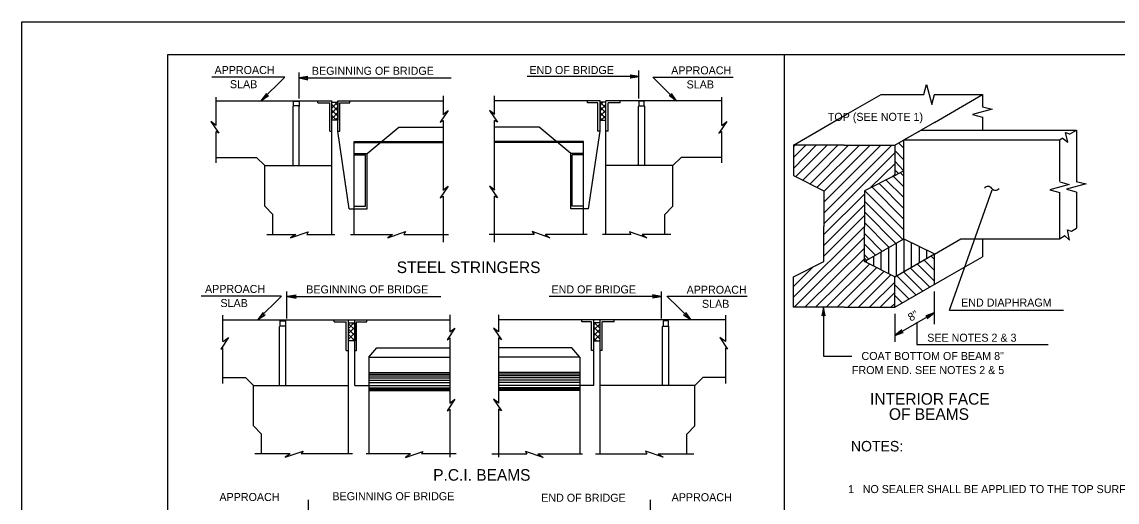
# Model space of a CAD drawing. Extents: x 528.16 to 531.12, y 154.45 to 156.28.
# Drawn here: x 528.164 to 529.563, y 155.667 to 156.28 of the extents above; entities that cross this region are included whole.
import ezdxf

# ---------------------------------------------------------------- set-up
doc = ezdxf.new("R2010")
doc.units = 0
for name, color, linetype in [('Level 1', 7, 'Continuous'), ('Level 2', 7, 'Continuous'), ('Level 3', 7, 'Continuous'), ('Level 41', 7, 'Continuous')]:
    doc.layers.add(name, color=color, linetype=linetype)

msp = doc.modelspace()

# ---------------------------------------------------------------- linework, layer by layer
at = {"layer": 'Level 1'}
for p, q in [((528.1644, 156.2799), (531.1227, 156.2799)), ((528.351, 154.4882), (528.351, 156.2382)), ((528.351, 156.2382), (531.101, 156.2382)), ((529.1385, 155.3743), (529.1385, 156.2382)), ((528.5003, 156.2093), (528.4072, 156.2093)), ((528.4698, 156.1791), (528.5003, 156.2093)), ((528.5184, 156.1821), (528.5184, 156.2152)), ((528.5184, 156.2083), (528.7126, 156.2083)), ((528.9524, 156.21), (528.8097, 156.21)), ((528.9524, 156.1821), (528.9524, 156.2178)), ((529.0007, 156.1791), (528.9705, 156.2093)), ((528.9705, 156.2093), (529.0728, 156.2093)), ((529.3166, 156.187), (529.3199, 156.1998)), ((529.3199, 156.1998), (529.3268, 156.1745)), ((528.4127, 156.1476), (528.4127, 156.1837)), ((528.4127, 156.1791), (528.5604, 156.1791)), ((528.5423, 156.1765), (528.5423, 156.1791)), ((528.5604, 156.0082), (528.5604, 156.1791)), ((528.5679, 156.1404), (528.5679, 156.1791)), ((528.5679, 156.1791), (528.7028, 156.1791)), ((528.5833, 156.1765), (528.5833, 156.1791)), ((528.7028, 156.1617), (528.7028, 156.1854)), ((528.768, 156.1617), (528.768, 156.1854)), ((528.9029, 156.1791), (528.768, 156.1791)), ((528.8871, 156.1765), (528.8871, 156.1791)), ((528.9029, 156.1404), (528.9029, 156.1791)), ((528.9104, 156.0082), (528.9104, 156.1791)), ((529.0584, 156.1791), (528.9104, 156.1791)), ((528.9288, 156.1765), (528.9288, 156.1791)), ((529.0584, 156.1476), (529.0584, 156.1837)), ((529.3268, 156.1745), (529.3301, 156.187)), ((528.5115, 156.1726), (528.5108, 156.1719)), ((528.5108, 156.0965), (528.5108, 156.1719)), ((528.5184, 156.1726), (528.5187, 156.1719)), ((528.5187, 156.0965), (528.5187, 156.1719)), ((528.5423, 156.1765), (528.5577, 156.1765)), ((528.5577, 156.1404), (528.5577, 156.1765)), ((528.5604, 156.1768), (528.5607, 156.1772)), ((528.5604, 156.1699), (528.5673, 156.1772)), ((528.5679, 156.1663), (528.5604, 156.1742)), ((528.5604, 156.1631), (528.5679, 156.1713)), ((528.5679, 156.1594), (528.5604, 156.1673)), ((528.5604, 156.1562), (528.5679, 156.164)), ((528.5679, 156.1732), (528.564, 156.1772)), ((528.5705, 156.1404), (528.5705, 156.1765)), ((528.5705, 156.1765), (528.5833, 156.1765)), ((528.9003, 156.1765), (528.8871, 156.1765)), ((528.9003, 156.1404), (528.9003, 156.1765)), ((528.9029, 156.1732), (528.9065, 156.1772)), ((528.9029, 156.1663), (528.9104, 156.1742)), ((528.9104, 156.1631), (528.9029, 156.1713)), ((528.9029, 156.1594), (528.9104, 156.1673)), ((528.9104, 156.1562), (528.9029, 156.164)), ((528.9104, 156.1699), (528.9035, 156.1772)), ((528.9104, 156.1768), (528.9101, 156.1772)), ((528.9131, 156.1404), (528.9131, 156.1765)), ((528.9288, 156.1765), (528.9131, 156.1765)), ((528.9524, 156.1726), (528.9521, 156.1719)), ((528.9521, 156.0965), (528.9521, 156.1719)), ((528.9593, 156.1726), (528.96, 156.1719)), ((528.96, 156.0965), (528.96, 156.1719)), ((529.4039, 156.1683), (529.3789, 156.1617)), ((529.3917, 156.1716), (529.4039, 156.1683)), ((528.5663, 156.1545), (528.5604, 156.1604)), ((528.5653, 156.1545), (528.5679, 156.1575)), ((528.7028, 156.0653), (528.7028, 156.1539)), ((528.768, 156.0653), (528.768, 156.1539)), ((528.9055, 156.1545), (528.9029, 156.1575)), ((528.9045, 156.1545), (528.9104, 156.1604)), ((529.3789, 156.1617), (529.3917, 156.1581)), ((528.4127, 156.0997), (528.4127, 156.1398)), ((528.5577, 156.1404), (528.5604, 156.1404)), ((528.5679, 156.1404), (528.5705, 156.1404)), ((528.5823, 156.0413), (528.5679, 156.1404)), ((528.6053, 156.1119), (528.6457, 156.1453)), ((528.6457, 156.1453), (528.7028, 156.1453)), ((528.8251, 156.1453), (528.768, 156.1453)), ((528.8655, 156.1119), (528.8251, 156.1453)), ((528.8881, 156.0413), (528.9029, 156.1404)), ((528.9029, 156.1404), (528.9003, 156.1404)), ((528.9131, 156.1404), (528.9104, 156.1404)), ((529.0584, 156.0997), (529.0584, 156.1398)), ((528.5889, 156.1273), (528.6237, 156.1273)), ((528.5889, 156.0413), (528.5889, 156.1273)), ((528.5889, 156.126), (528.622, 156.126)), ((528.622, 156.126), (528.7028, 156.126)), ((528.6237, 156.1273), (528.7028, 156.1273)), ((528.8471, 156.1273), (528.768, 156.1273)), ((528.8488, 156.126), (528.768, 156.126)), ((528.8819, 156.1273), (528.8471, 156.1273)), ((528.8819, 156.126), (528.8488, 156.126)), ((528.8819, 156.0413), (528.8819, 156.1273)), ((528.5889, 156.1119), (528.6053, 156.1119)), ((528.5889, 156.1102), (528.6033, 156.1102)), ((528.6033, 156.0446), (528.6033, 156.1102)), ((528.6053, 156.0413), (528.6053, 156.1119)), ((528.8819, 156.1119), (528.8655, 156.1119)), ((528.8655, 156.0413), (528.8655, 156.1119)), ((528.8819, 156.1102), (528.8675, 156.1102)), ((528.8675, 156.0446), (528.8675, 156.1102)), ((528.4127, 156.1066), (528.4642, 156.1066)), ((528.4642, 156.1066), (528.4747, 156.0965)), ((528.4747, 156.0965), (528.5604, 156.0965)), ((528.4747, 156.0446), (528.4747, 156.0965)), ((528.9957, 156.0965), (528.9104, 156.0965)), ((529.0066, 156.1066), (528.9957, 156.0965)), ((528.9957, 156.0446), (528.9957, 156.0965)), ((529.0584, 156.1066), (529.0066, 156.1066)), ((529.5023, 156.0722), (529.4774, 156.0653)), ((529.4902, 156.0755), (529.5023, 156.0722)), ((529.524, 156.0732), (529.499, 156.0663)), ((529.499, 156.0663), (529.5112, 156.063)), ((529.5112, 156.0761), (529.524, 156.0732)), ((528.7028, 155.9987), (528.7028, 156.0571)), ((528.768, 155.9987), (528.768, 156.0571)), ((529.4774, 156.0653), (529.4902, 156.062)), ((528.4747, 156.0446), (528.4849, 156.0341)), ((528.5823, 156.0413), (528.6053, 156.0413)), ((528.5889, 156.0446), (528.6033, 156.0446)), ((528.5889, 156.0082), (528.5889, 156.0413)), ((528.8881, 156.0413), (528.8655, 156.0413)), ((528.8819, 156.0446), (528.8675, 156.0446)), ((528.8819, 156.0082), (528.8819, 156.0413)), ((528.9957, 156.0446), (528.9856, 156.0341)), ((528.4849, 156.0082), (528.4849, 156.0341)), ((528.9856, 156.0082), (528.9856, 156.0341)), ((528.4774, 156.0082), (528.5141, 156.0082)), ((528.5285, 156.0082), (528.5643, 156.0082)), ((528.5843, 156.0082), (528.6375, 156.0082)), ((528.6522, 156.0082), (528.7093, 156.0082)), ((528.8186, 156.0082), (528.7612, 156.0082)), ((528.8865, 156.0082), (528.8333, 156.0082)), ((528.9423, 156.0082), (528.9062, 156.0082)), ((528.9934, 156.0082), (528.9567, 156.0082)), ((528.4957, 155.9295), (528.3934, 155.9295)), ((528.4656, 155.8996), (528.4961, 155.9295)), ((528.5026, 155.9009), (528.5026, 155.9357)), ((528.5033, 155.9291), (528.6995, 155.9291)), ((528.981, 155.9291), (528.8379, 155.9291)), ((528.9813, 155.9009), (528.9813, 155.9357)), ((529.0187, 155.8996), (528.9882, 155.9295)), ((528.9885, 155.9295), (529.0909, 155.9295)), ((528.4209, 155.8717), (528.4209, 155.9052)), ((528.4209, 155.8993), (528.4728, 155.8993)), ((528.4209, 155.8993), (528.711, 155.8993)), ((528.5633, 155.8967), (528.5633, 155.8993)), ((528.5814, 155.7283), (528.5814, 155.8993)), ((528.5896, 155.8602), (528.5896, 155.8993)), ((528.5896, 155.8153), (528.5896, 155.8993)), ((528.605, 155.8967), (528.605, 155.8993)), ((528.711, 155.9058), (528.711, 155.8839)), ((528.7733, 155.9058), (528.7733, 155.8839)), ((529.0636, 155.8993), (528.7733, 155.8993)), ((528.8796, 155.8967), (528.8796, 155.8993)), ((528.895, 155.8602), (528.895, 155.8993)), ((528.895, 155.8153), (528.895, 155.8993)), ((528.9029, 155.7283), (528.9029, 155.8993)), ((528.9209, 155.8967), (528.9209, 155.8993)), ((529.0636, 155.8993), (529.0118, 155.8993)), ((529.0636, 155.8717), (529.0636, 155.9052)), ((528.4941, 155.8914), (528.4934, 155.8907)), ((528.4934, 155.8153), (528.4934, 155.8907)), ((528.501, 155.8914), (528.5016, 155.8907)), ((528.5016, 155.8153), (528.5016, 155.8907)), ((528.5633, 155.8967), (528.5787, 155.8967)), ((528.5787, 155.8602), (528.5787, 155.8967)), ((528.5814, 155.897), (528.5817, 155.8973)), ((528.5817, 155.8885), (528.5886, 155.8957)), ((528.5896, 155.8865), (528.5817, 155.8944)), ((528.5817, 155.8819), (528.5896, 155.8898)), ((528.5896, 155.8793), (528.5817, 155.8875)), ((528.5896, 155.893), (528.5873, 155.8957)), ((528.5919, 155.8602), (528.5919, 155.8967)), ((528.5919, 155.8967), (528.605, 155.8967)), ((528.8921, 155.8967), (528.8796, 155.8967)), ((528.8921, 155.8602), (528.8921, 155.8967)), ((528.895, 155.893), (528.897, 155.8957)), ((528.895, 155.8865), (528.9029, 155.8944)), ((528.9029, 155.8819), (528.895, 155.8898)), ((528.895, 155.8793), (528.9029, 155.8875)), ((528.9029, 155.8885), (528.896, 155.8957)), ((528.9032, 155.897), (528.9029, 155.8973)), ((528.9055, 155.8602), (528.9055, 155.8967)), ((528.9209, 155.8967), (528.9055, 155.8967)), ((528.9836, 155.8914), (528.9829, 155.8907)), ((528.9829, 155.8153), (528.9829, 155.8907)), ((528.9902, 155.8914), (528.9908, 155.8907)), ((528.9908, 155.8153), (528.9908, 155.8907)), ((528.5817, 155.8747), (528.5896, 155.8829)), ((528.5896, 155.8727), (528.5817, 155.8806)), ((528.5823, 155.8727), (528.5817, 155.8737)), ((528.5863, 155.8727), (528.5896, 155.876)), ((528.711, 155.8763), (528.711, 155.793)), ((528.7733, 155.8763), (528.7733, 155.793)), ((528.9029, 155.8747), (528.895, 155.8829)), ((528.895, 155.8727), (528.9029, 155.8806)), ((528.8983, 155.8727), (528.895, 155.876)), ((528.9016, 155.8727), (528.9029, 155.8737)), ((528.4209, 155.8179), (528.4209, 155.8635)), ((528.5787, 155.8602), (528.5814, 155.8602)), ((528.5896, 155.8602), (528.5919, 155.8602)), ((528.6076, 155.8517), (528.6178, 155.8638)), ((528.6178, 155.8638), (528.711, 155.8638)), ((528.8668, 155.8638), (528.7733, 155.8638)), ((528.877, 155.8517), (528.8668, 155.8638)), ((528.895, 155.8602), (528.8921, 155.8602)), ((528.9055, 155.8602), (528.9029, 155.8602)), ((529.0636, 155.8179), (529.0636, 155.8635)), ((528.6076, 155.8517), (528.6076, 155.7283)), ((528.6076, 155.8517), (528.711, 155.8517)), ((528.877, 155.8517), (528.7733, 155.8517)), ((528.877, 155.8517), (528.877, 155.7283)), ((528.6076, 155.8323), (528.711, 155.8323)), ((528.6076, 155.8301), (528.711, 155.8301)), ((528.877, 155.8323), (528.7736, 155.8323)), ((528.877, 155.8301), (528.7736, 155.8301)), ((528.4209, 155.8258), (528.4498, 155.8258)), ((528.4498, 155.8258), (528.4603, 155.8153)), ((528.4603, 155.7638), (528.4603, 155.8153)), ((528.4603, 155.8153), (528.5814, 155.8153)), ((528.5896, 155.8153), (528.6076, 155.8153)), ((528.6076, 155.8278), (528.711, 155.8278)), ((528.6076, 155.8251), (528.711, 155.8251)), ((528.6076, 155.8222), (528.711, 155.8222)), ((528.6076, 155.8192), (528.711, 155.8192)), ((528.6076, 155.8156), (528.711, 155.8156)), ((528.877, 155.8278), (528.7736, 155.8278)), ((528.877, 155.8251), (528.7736, 155.8251)), ((528.877, 155.8222), (528.7736, 155.8222)), ((528.877, 155.8192), (528.7736, 155.8192)), ((528.877, 155.8156), (528.7736, 155.8156)), ((528.895, 155.8153), (528.877, 155.8153)), ((529.024, 155.8153), (528.9029, 155.8153)), ((529.0344, 155.8258), (529.024, 155.8153)), ((529.024, 155.7638), (529.024, 155.8153)), ((529.0636, 155.8258), (529.0344, 155.8258)), ((528.6076, 155.8127), (528.711, 155.8127)), ((528.6076, 155.8107), (528.711, 155.8107)), ((528.6076, 155.8091), (528.711, 155.8091)), ((528.6486, 155.8091), (528.711, 155.8091)), ((528.877, 155.8091), (528.7733, 155.8091)), ((528.877, 155.8127), (528.7736, 155.8127)), ((528.877, 155.8107), (528.7736, 155.8107)), ((528.8356, 155.8091), (528.7736, 155.8091)), ((528.711, 155.7851), (528.711, 155.7238)), ((528.7733, 155.7851), (528.7733, 155.7238)), ((528.4603, 155.7638), (528.4705, 155.7533)), ((529.024, 155.7638), (529.0138, 155.7533)), ((528.4705, 155.7283), (528.4705, 155.7533)), ((529.0138, 155.7283), (529.0138, 155.7533)), ((528.5072, 155.7283), (528.4619, 155.7283)), ((528.5869, 155.7283), (528.5213, 155.7283)), ((528.6608, 155.7283), (528.604, 155.7283)), ((528.7192, 155.7283), (528.6749, 155.7283)), ((528.7648, 155.7283), (528.8094, 155.7283)), ((528.8235, 155.7283), (528.8806, 155.7283)), ((528.897, 155.7283), (528.9626, 155.7283)), ((528.977, 155.7283), (529.0226, 155.7283)), ((528.5305, 155.6371), (528.5305, 155.6693)), ((528.9675, 155.6371), (528.9675, 155.6693))]:
    msp.add_line(p, q, dxfattribs=at)
for points in [[(528.5184, 156.2083), (528.5295, 156.206), (528.5262, 156.2083), (528.5295, 156.21)], [(528.9524, 156.21), (528.9416, 156.2119), (528.9442, 156.21), (528.9416, 156.2083)], [(528.9528, 156.21), (528.9419, 156.2119), (528.9446, 156.21), (528.9419, 156.2083)], [(528.4698, 156.1791), (528.4793, 156.1857), (528.476, 156.185), (528.4767, 156.1883)], [(528.5115, 156.1788), (528.5184, 156.1788), (528.5184, 156.1726), (528.5115, 156.1726)], [(528.9593, 156.1788), (528.9524, 156.1788), (528.9524, 156.1726), (528.9593, 156.1726)], [(529.0007, 156.1791), (528.9944, 156.1883), (528.9948, 156.185), (528.9915, 156.1857)], [(528.5604, 156.1772), (528.5679, 156.1772), (528.5679, 156.1545), (528.5604, 156.1545)], [(528.9104, 156.1772), (528.9029, 156.1772), (528.9029, 156.1545), (528.9104, 156.1545)], [(528.5033, 155.9291), (528.5148, 155.9272), (528.5115, 155.9291), (528.5148, 155.9308)], [(528.981, 155.9291), (528.9701, 155.9314), (528.9728, 155.9291), (528.9701, 155.9275)], [(529.1883, 155.9154), (529.1864, 155.9045), (529.1883, 155.9072), (529.1903, 155.9045)], [(528.4656, 155.8996), (528.4751, 155.9058), (528.4718, 155.9052), (528.4724, 155.9088)], [(528.4941, 155.898), (528.501, 155.898), (528.501, 155.8914), (528.4941, 155.8914)], [(528.9902, 155.898), (528.9836, 155.898), (528.9836, 155.8914), (528.9902, 155.8914)], [(529.0187, 155.8996), (529.0125, 155.9088), (529.0128, 155.9052), (529.0095, 155.9058)], [(529.3297, 155.9085), (529.3189, 155.9045), (529.3225, 155.9042), (529.3209, 155.9012)], [(528.5817, 155.8957), (528.5896, 155.8957), (528.5896, 155.8727), (528.5817, 155.8727)], [(528.9029, 155.8957), (528.895, 155.8957), (528.895, 155.8727), (528.9029, 155.8727)], [(529.2795, 155.8793), (529.29, 155.8832), (529.2864, 155.8835), (529.2884, 155.8865)]]:
    msp.add_lwpolyline(points, close=True, dxfattribs=at)
for points in [[(528.7021, 156.1617), (528.709, 156.1667), (528.6988, 156.1519), (528.7028, 156.1539)], [(528.7687, 156.1617), (528.7615, 156.1667), (528.772, 156.1519), (528.768, 156.1539)], [(528.4127, 156.1476), (528.4058, 156.1526), (528.416, 156.1378), (528.4127, 156.1398)], [(529.0584, 156.1476), (529.065, 156.1526), (529.0548, 156.1378), (529.0584, 156.1398)], [(528.7021, 156.065), (528.709, 156.0699), (528.6988, 156.0551), (528.7028, 156.0571)], [(528.7687, 156.065), (528.7615, 156.0699), (528.772, 156.0551), (528.768, 156.0571)], [(528.5141, 156.0082), (528.5075, 156.0039), (528.5302, 156.0118), (528.5285, 156.0082)], [(528.6378, 156.0085), (528.6319, 156.0043), (528.6545, 156.0121), (528.6522, 156.0082)], [(528.833, 156.0085), (528.8389, 156.0043), (528.8163, 156.0121), (528.8186, 156.0082)], [(528.9567, 156.0082), (528.9629, 156.0039), (528.9406, 156.0118), (528.9423, 156.0082)], [(528.711, 155.8839), (528.7175, 155.8888), (528.7077, 155.874), (528.711, 155.8763)], [(528.7733, 155.8839), (528.7667, 155.8888), (528.7769, 155.874), (528.7733, 155.8763)], [(528.4216, 155.8717), (528.4281, 155.8766), (528.4183, 155.8619), (528.4209, 155.8635)], [(529.063, 155.8717), (529.0558, 155.8766), (529.0659, 155.8619), (529.0636, 155.8635)], [(528.711, 155.793), (528.7175, 155.7979), (528.7077, 155.7831), (528.711, 155.7851)], [(528.7736, 155.793), (528.7667, 155.7979), (528.7769, 155.7831), (528.7733, 155.7851)], [(528.5072, 155.7283), (528.5007, 155.7238), (528.5236, 155.7316), (528.5213, 155.7283)], [(528.6608, 155.7283), (528.6542, 155.7234), (528.6765, 155.7313), (528.6749, 155.7283)], [(528.8235, 155.7283), (528.8304, 155.7234), (528.8077, 155.7313), (528.8094, 155.7283)], [(528.977, 155.7283), (528.9836, 155.7238), (528.961, 155.7316), (528.9626, 155.7283)]]:
    msp.add_lwpolyline(points, dxfattribs=at)
at = {"layer": 'Level 2'}
for p, q in [((529.3133, 156.1417), (529.5115, 156.1417)), ((529.291, 156.1293), (529.4898, 156.1293)), ((529.291, 156.003), (529.3301, 155.9836)), ((529.3638, 156.003), (529.4898, 156.003)), ((529.3297, 155.9833), (529.3297, 155.9439))]:
    msp.add_line(p, q, dxfattribs=at)
for points in [[(529.4934, 156.1316), (529.5003, 156.1263), (529.4977, 156.1388), (529.5026, 156.1371)], [(529.4961, 156.0072), (529.5026, 156.0013), (529.5, 156.0141), (529.5049, 156.0125)]]:
    msp.add_lwpolyline(points, dxfattribs=at)
for centre, radius, start, end in [((529.3986, 156.064), 0.00567, 33.8757, 144.1415), ((529.408, 156.0706), 0.00581, 216.4613, 322.8305)]:
    msp.add_arc(centre, radius, start, end, dxfattribs=at)
at = {"layer": 'Level 3'}
for p, q in [((529.2175, 156.1614), (529.2621, 156.187)), ((529.2621, 156.187), (529.3166, 156.187)), ((529.3297, 156.187), (529.3917, 156.187)), ((529.3301, 156.1512), (529.3917, 156.187)), ((529.3917, 156.187), (529.3917, 156.1716)), ((529.1499, 156.1224), (529.2175, 156.1614)), ((529.2795, 156.1224), (529.3304, 156.1519)), ((529.3917, 156.1588), (529.3917, 156.1417)), ((529.291, 156.1293), (529.3133, 156.1417)), ((529.3917, 156.149), (529.3917, 156.1483)), ((529.5026, 156.1365), (529.5115, 156.1417)), ((529.5115, 156.1417), (529.5115, 156.0761)), ((529.2149, 156.1224), (529.1499, 156.1224)), ((529.1499, 156.1224), (529.1499, 156.0837)), ((529.1499, 156.1204), (529.1522, 156.1224)), ((529.1499, 156.1066), (529.1657, 156.1224)), ((529.1499, 156.0928), (529.1791, 156.1224)), ((529.1529, 156.0823), (529.1929, 156.1224)), ((529.1621, 156.0778), (529.2067, 156.1224)), ((529.1713, 156.0732), (529.2205, 156.1224)), ((529.1804, 156.0686), (529.2343, 156.1224)), ((529.189, 156.0633), (529.248, 156.1224)), ((529.189, 156.0495), (529.2618, 156.1224)), ((529.189, 156.0358), (529.2756, 156.1224)), ((529.2149, 156.1224), (529.2795, 156.1224)), ((529.2795, 156.1224), (529.2795, 156.0837)), ((529.291, 156.1184), (529.2844, 156.1253)), ((529.291, 156.003), (529.291, 156.1293)), ((529.4898, 156.1293), (529.4941, 156.1316)), ((529.4898, 156.1293), (529.4898, 156.0761)), ((529.189, 156.022), (529.2795, 156.1125)), ((529.2907, 156.104), (529.2795, 156.1155)), ((529.249, 156.0686), (529.2795, 156.0988)), ((529.2907, 156.0902), (529.2795, 156.102)), ((529.1499, 156.0837), (529.189, 156.0643)), ((529.2795, 156.0837), (529.2408, 156.0643)), ((529.2766, 156.0823), (529.2795, 156.085)), ((529.291, 156.0692), (529.2769, 156.0833)), ((529.2841, 156.0863), (529.2795, 156.0909)), ((529.2795, 156.0837), (529.2913, 156.0902)), ((529.291, 156.083), (529.2864, 156.0876)), ((529.291, 156.0279), (529.25, 156.0692)), ((529.291, 156.0417), (529.2589, 156.0738)), ((529.291, 156.0554), (529.2677, 156.0787)), ((529.189, 156.0643), (529.189, 156.0187)), ((529.189, 156.0082), (529.2408, 156.06)), ((529.2408, 156.0643), (529.2408, 156.0187)), ((529.291, 156.0141), (529.2411, 156.0643)), ((529.3494, 155.9117), (529.4039, 156.0656)), ((529.4898, 156.0623), (529.4898, 156.003)), ((529.5115, 156.0623), (529.5115, 156.0164)), ((529.189, 155.9944), (529.2408, 156.0463)), ((529.2897, 156.002), (529.2408, 156.0509)), ((529.189, 155.9806), (529.2408, 156.0325)), ((529.2808, 155.997), (529.2408, 156.0371)), ((529.1499, 155.9281), (529.2408, 156.0187)), ((529.189, 155.9738), (529.189, 156.0187)), ((529.272, 155.9921), (529.2408, 156.0236)), ((529.2408, 155.9738), (529.2408, 156.0187)), ((529.5052, 156.0125), (529.5115, 156.0164)), ((529.1509, 155.9154), (529.2408, 156.0049)), ((529.2631, 155.9869), (529.2408, 156.0098)), ((529.2408, 155.9738), (529.291, 156.003)), ((529.2546, 155.982), (529.2408, 155.9961)), ((529.2815, 155.9554), (529.2815, 155.9974)), ((529.2913, 155.961), (529.2913, 156.003)), ((529.3009, 155.9665), (529.3009, 155.998)), ((529.3301, 155.9833), (529.3638, 156.003)), ((529.3917, 156.003), (529.3917, 155.98)), ((529.4898, 156.003), (529.4967, 156.0069)), ((529.1647, 155.9154), (529.2408, 155.9911)), ((529.2461, 155.977), (529.2408, 155.9823)), ((529.2621, 155.9626), (529.2621, 155.9862)), ((529.272, 155.958), (529.272, 155.9918)), ((529.2795, 155.9541), (529.3301, 155.9836)), ((529.311, 155.9721), (529.311, 155.9931)), ((529.3205, 155.9777), (529.3205, 155.9882)), ((529.1499, 155.9541), (529.189, 155.9738)), ((529.1781, 155.9154), (529.2408, 155.9774)), ((529.1919, 155.9154), (529.247, 155.9705)), ((529.2434, 155.9754), (529.2408, 155.9783)), ((529.2795, 155.9541), (529.2408, 155.9738)), ((529.2431, 155.9728), (529.2431, 155.9751)), ((529.2526, 155.9678), (529.2526, 155.9806)), ((529.3297, 155.9491), (529.3081, 155.9708)), ((529.3297, 155.9629), (529.3169, 155.9757)), ((529.3297, 155.9767), (529.3258, 155.9806)), ((529.3468, 155.9541), (529.3917, 155.98)), ((529.1499, 155.9419), (529.1749, 155.9665)), ((529.1499, 155.9154), (529.1499, 155.9541)), ((529.2057, 155.9154), (529.2562, 155.9659)), ((529.2195, 155.9154), (529.2654, 155.9613)), ((529.2333, 155.9154), (529.2746, 155.9567)), ((529.2795, 155.9154), (529.2795, 155.9541)), ((529.2795, 155.9154), (529.3468, 155.9541)), ((529.3068, 155.9308), (529.2822, 155.9554)), ((529.3156, 155.9357), (529.2907, 155.9606)), ((529.3238, 155.9413), (529.2992, 155.9656)), ((529.247, 155.9154), (529.2795, 155.9475)), ((529.2979, 155.9259), (529.2795, 155.9442)), ((529.2608, 155.9154), (529.2795, 155.9341)), ((529.289, 155.9209), (529.2795, 155.9304)), ((529.3297, 155.9357), (529.3297, 155.894)), ((529.2149, 155.9154), (529.1499, 155.9154)), ((529.1883, 155.9154), (529.1883, 155.853)), ((529.2149, 155.9154), (529.2795, 155.9154)), ((529.2746, 155.9154), (529.2795, 155.9203)), ((529.2805, 155.9157), (529.2795, 155.9167)), ((529.2795, 155.8793), (529.3297, 155.9085)), ((529.2795, 155.9072), (529.2795, 155.8711)), ((529.3494, 155.9117), (529.4951, 155.9117)), ((529.3077, 155.8963), (529.3077, 155.8678)), ((529.3077, 155.8678), (529.4754, 155.8678)), ((529.1883, 155.853), (529.2244, 155.853))]:
    msp.add_line(p, q, dxfattribs=at)
at = {"layer": 'Level 41'}
msp.add_lwpolyline([(528.1644, 156.2799), (531.1227, 156.2799), (531.1227, 154.4465), (528.1644, 154.4465)], close=True, dxfattribs=at)

# ---------------------------------------------------------------- texts
at = {"layer": 'Level 1'}
for s, height, p in [('APPROACH', 0.01023, (528.4104, 156.2133)), ('BEGINNING OF BRIDGE', 0.010228, (528.5348, 156.2123)), ('END OF BRIDGE', 0.010228, (528.8127, 156.2133)), ('APPROACH', 0.01023, (528.9938, 156.2129)), ('SLAB', 0.01023, (528.4301, 156.1952)), ('SLAB', 0.01023, (529.0135, 156.1949)), ('TOP (SEE NOTE 1)', 0.010228, (529.1939, 156.1535)), ('STEEL STRINGERS', 0.014796, (528.6432, 155.9591)), ('APPROACH', 0.01023, (528.3983, 155.9337)), ('BEGINNING OF BRIDGE', 0.010228, (528.5276, 155.9331)), ('END OF BRIDGE', 0.010228, (528.8409, 155.9331)), ('APPROACH', 0.01023, (529.0135, 155.9327)), ('SLAB', 0.01023, (528.418, 155.9157)), ('END DIAPHRAGM', 0.010228, (529.3642, 155.9163)), ('SLAB', 0.01023, (529.0331, 155.9147)), ('SEE NOTES 2 & 3', 0.010228, (529.3209, 155.8714)), ('COAT BOTTOM OF BEAM 8"', 0.010228, (529.2369, 155.8481)), ('FROM END. SEE NOTES 2 & 5', 0.010228, (529.2247, 155.8301)), ('P.C.I. BEAMS', 0.014796, (528.6898, 155.6939)), ('1', 0.0102, (529.2198, 155.6781)), ('NO SEALER SHALL BE APPLIED TO THE TOP SURFACE OF ANY BEAM.', 0.010228, (529.2385, 155.6781)), ('APPROACH', 0.01023, (528.4167, 155.668)), ('BEGINNING OF BRIDGE', 0.010228, (528.561, 155.669)), ('END OF BRIDGE', 0.010228, (528.8278, 155.667)), ('APPROACH', 0.01023, (528.9944, 155.6677))]:
    msp.add_text(s, height=height, dxfattribs=at).set_placement(p)
at = {"layer": 'Level 2'}
msp.add_text('NOTES:', height=0.0134, dxfattribs=at).set_placement((529.2234, 155.7313))
at = {"layer": 'Level 3'}
msp.add_text('8"', height=0.01023, rotation=30.0007, dxfattribs=at).set_placement((529.2999, 155.897))
for s, height, p in [('INTERIOR FACE', 0.014796, (529.2478, 155.791)), ('OF BEAMS', 0.0148, (529.272, 155.7716))]:
    msp.add_text(s, height=height, dxfattribs=at).set_placement(p)

doc.saveas('drawing.dxf')
